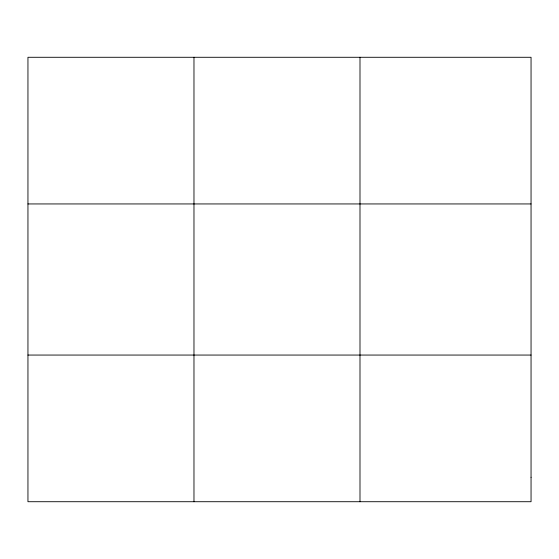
<?xml version="1.0" encoding="UTF-8"?>
<svg xmlns="http://www.w3.org/2000/svg" width="559" height="559" viewBox="0 0 559 559"><rect width="100%" height="100%" fill="white"/><g stroke="black" fill="none" stroke-linecap="round" stroke-linejoin="round"><path stroke-width="0.84" d="M193.973 501.716L193.973 57.284M359.996 501.716L359.996 57.284M27.95 203.944L531.05 203.944M27.95 355.056L531.05 355.056M531.05 477.267L531.05 501.716L27.95 501.716L27.95 57.284L531.05 57.284L531.05 477.267"/></g></svg>
